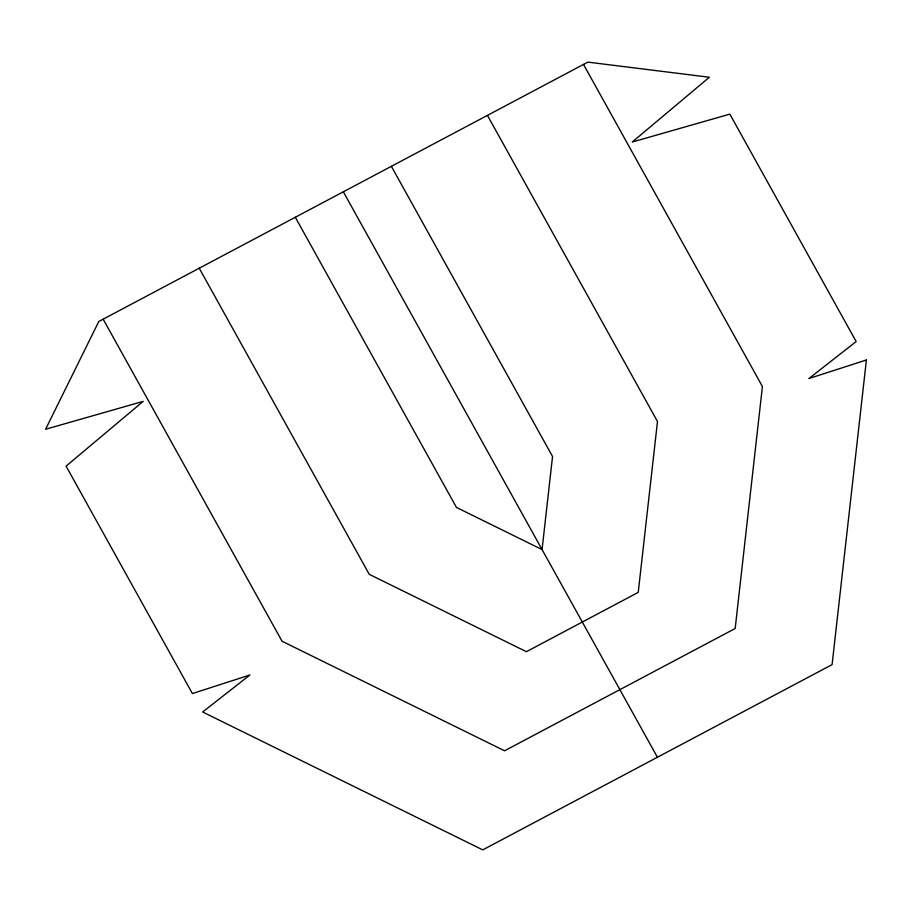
<?xml version="1.0" encoding="UTF-8"?>
<svg xmlns="http://www.w3.org/2000/svg" width="912" height="912" viewBox="0 0 912 912"><rect width="100%" height="100%" fill="white"/><g stroke="black" fill="none" stroke-linecap="round" stroke-linejoin="round"><path stroke-width="1.37" d="M583.509 64.433L762.421 386.517L735.175 628.505L504.575 750.793L282.07 641.25L103.159 319.166M487.441 115.379L657.484 421.504L638.24 592.378L526.395 651.692L369.269 574.343L199.238 268.219M391.373 166.326L552.547 456.49L542.07 549.571L456.479 507.437L295.306 217.273M343.334 191.794L657.427 757.256M866.4 359.989L832.097 664.62L482.756 849.881L202.646 711.987L249.922 674.983L192.398 693.553L66.086 466.135L143.173 401.383L45.6 429.256L98.792 321.48L587.875 62.119L709.354 77.258L632.267 142.021L729.839 114.137L856.163 341.555L808.876 378.56L866.4 359.989"/></g></svg>
